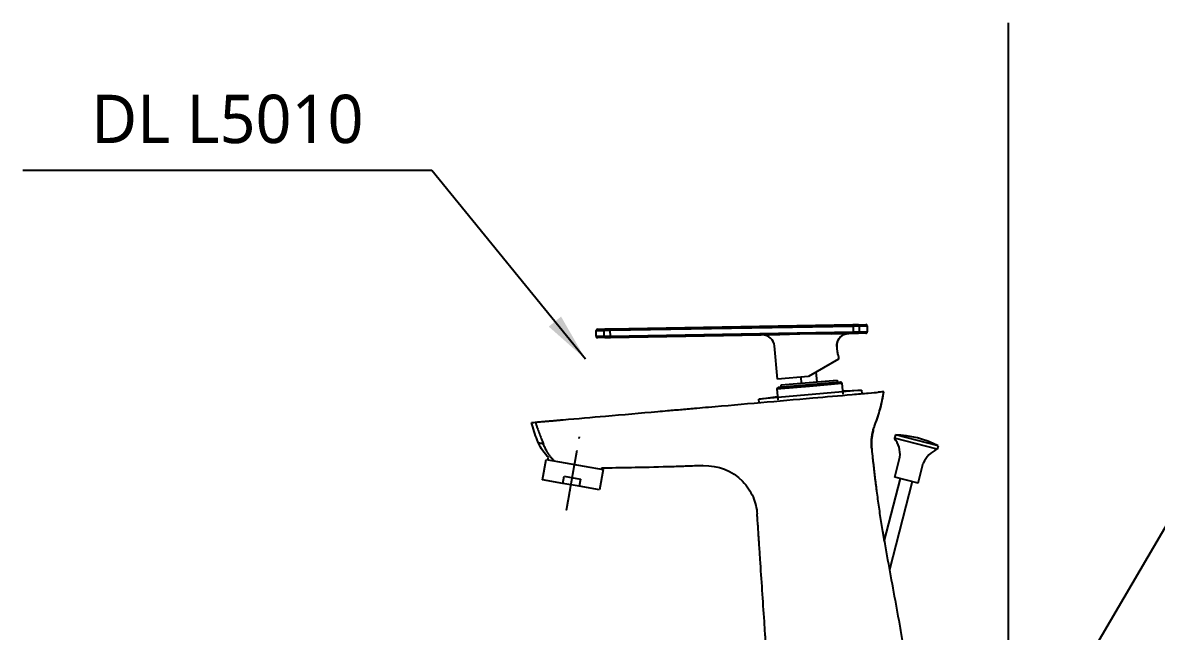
# Model space of a CAD drawing. Extents: x 0 to 6861, y 0 to 2100.
# Drawn here: x 5853.3 to 6322.5, y 934.2 to 1186.1 of the extents above; entities that cross this region are included whole.
import ezdxf

# ---------------------------------------------------------------- set-up
doc = ezdxf.new("R2010")
doc.units = 0
doc.header["$LTSCALE"] = 20
doc.header["$MEASUREMENT"] = 0
doc.linetypes.add('CENTER', pattern=[2, 1.25, -0.25, 0.25, -0.25])
doc.layers.get('0').update_dxf_attribs({"linetype": 'CONTINUOUS'})
doc.layers.add('1', color=1, linetype='CONTINUOUS')
doc.styles.get("Standard").update_dxf_attribs({"font": 'NanumGothic.ttf'})
doc.dimstyles.get("Standard").update_dxf_attribs({"dimtxt": 2.5, "dimasz": 2, "dimexe": 2, "dimexo": 1, "dimgap": 1.5, "dimtad": 1, "dimdec": 0, "dimlfac": 10, "dimrnd": 0.5, "dimzin": 0, "dimdsep": 46, "dimtxsty": 'Standard', "dimcen": 0, "dimclrt": 2, "dimadec": 0, "dimazin": 0, "dimtfac": 1, "dimtdec": 0, "dimtmove": 0, "dimatfit": 3, "dimfxl": 1, "dimtolj": 1, "dimtzin": 0, "dimarcsym": 0})

msp = doc.modelspace()

# ---------------------------------------------------------------- linework, layer by layer
for p, q in [((6214.54852, 1015.53108, -9.25406), (6214.17295, 1014.07886, -9.25406)), ((6231.79323, 1009.52194, -9.25406), (6214.17295, 1014.07886, -9.25406)), ((6232.1688, 1010.97416, -9.25406), (6214.54852, 1015.53108, -9.25406)), ((6232.1688, 1010.97416, -9.25406), (6231.79323, 1009.52194, -9.25406)), ((6214.26146, 998.04601, -9.25406), (6216.38969, 1006.27526, -9.25406)), ((6223.94294, 995.54221, -9.25406), (6226.07117, 1003.77146, -9.25406)), ((6209.94352, 971.36496, -9.25406), (6216.68183, 997.42006, -9.25406)), ((6221.52257, 996.16816, -9.25406), (6212.07088, 959.62117, -9.25406)), ((6223.94294, 995.54221, -9.25406), (6214.26146, 998.04601, -9.25406))]:
    msp.add_line(p, q)
for centre, radius, start, end in [((6205.54901, 1007.41243, -9.25406), 10.90017, 354.0117008, 37.7045301), ((6213.11687, 973.65054, -9.25406), 41.905, 62.9578451, 88.0421549), ((6236.10395, 999.51038, -9.25406), 10.90017, 113.2954699, 156.9882992)]:
    msp.add_arc(centre, radius, start, end)
at = {"layer": '1'}
msp.add_line((6261.30483, 165.42301), (6261.30483, 1186.06425), dxfattribs=at)
at = {"layer": '1', "color": 7, "linetype": 'Continuous'}
for p, q in [((6196.9799, 1061.01367, -9.25406), (6096.49849, 1059.25977, -9.25406)), ((6096.50722, 1058.75984, -9.25406), (6196.98862, 1060.51375, -9.25406)), ((6199.2211, 1061.0528, -9.25406), (6196.9799, 1061.01367, -9.25406)), ((6196.9799, 1061.01367, -9.25406), (6196.98862, 1060.51375, -9.25406)), ((6196.98862, 1060.51375, -9.25406), (6199.67807, 1060.5607, -9.25406)), ((6196.98862, 1060.51375, -9.25406), (6197.03225, 1058.01413, -9.25406)), ((6199.2211, 1061.0528, -9.25406), (6202.28073, 1061.1062, -9.25406)), ((6199.67807, 1060.5607, -9.25406), (6202.78938, 1060.61501, -9.25406)), ((6199.7217, 1058.06108, -9.25406), (6199.67807, 1060.5607, -9.25406)), ((6202.78938, 1060.61501, -9.25406), (6202.83301, 1058.11539, -9.25406)), ((6090.70646, 1058.65859, -9.25406), (6093.81777, 1058.7129, -9.25406)), ((6090.75009, 1056.15898, -9.25406), (6090.70646, 1058.65859, -9.25406)), ((6093.86141, 1056.21328, -9.25406), (6090.75009, 1056.15898, -9.25406)), ((6091.19765, 1059.16724, -9.25406), (6094.25729, 1059.22065, -9.25406)), ((6094.31837, 1055.72118, -9.25406), (6091.25874, 1055.66777, -9.25406)), ((6093.81777, 1058.7129, -9.25406), (6096.50722, 1058.75984, -9.25406)), ((6093.81777, 1058.7129, -9.25406), (6093.86141, 1056.21328, -9.25406)), ((6096.55085, 1056.26023, -9.25406), (6093.86141, 1056.21328, -9.25406)), ((6096.49849, 1059.25977, -9.25406), (6094.25729, 1059.22065, -9.25406)), ((6094.31837, 1055.72118, -9.25406), (6096.55958, 1055.7603, -9.25406)), ((6096.49849, 1059.25977, -9.25406), (6096.50722, 1058.75984, -9.25406)), ((6096.55085, 1056.26023, -9.25406), (6096.50722, 1058.75984, -9.25406)), ((6197.03225, 1058.01413, -9.25406), (6096.55085, 1056.26023, -9.25406)), ((6096.55958, 1055.7603, -9.25406), (6096.55085, 1056.26023, -9.25406)), ((6096.55958, 1055.7603, -9.25406), (6166.75021, 1056.98548, -9.25406)), ((6188.12977, 1057.35867, -9.25406), (6197.04098, 1057.51421, -9.25406)), ((6199.7217, 1058.06108, -9.25406), (6197.03225, 1058.01413, -9.25406)), ((6197.04098, 1057.51421, -9.25406), (6197.03225, 1058.01413, -9.25406)), ((6197.04098, 1057.51421, -9.25406), (6199.28218, 1057.55333, -9.25406)), ((6202.34182, 1057.60674, -9.25406), (6199.28218, 1057.55333, -9.25406)), ((6202.83301, 1058.11539, -9.25406), (6199.7217, 1058.06108, -9.25406)), ((6165.67307, 1038.50843, -9.25406), (6164.46702, 1052.2937, -9.25406)), ((6191.0458, 1046.81342, -9.25406), (6178.6236, 1039.64146, -9.25406)), ((6190.96059, 1047.78736, -9.25406), (6191.0458, 1046.81342, -9.25406)), ((6178.6236, 1039.64146, -9.25406), (6165.67307, 1038.50843, -9.25406)), ((6167.23455, 1036.15016, -9.25406), (6190.44589, 1038.18088, -9.25406)), ((6175.70221, 1036.89098, -9.25406), (6175.48558, 1039.36702, -9.25406)), ((6191.87791, 1037.30235, -9.25406), (6178.92738, 1036.16932, -9.25406)), ((6181.6336, 1041.37927, -9.25406), (6181.97823, 1037.44006, -9.25406)), ((6190.44589, 1038.18088, -9.25406), (6190.53305, 1037.18469, -9.25406)), ((6200.49495, 1034.04096, -9.25406), (6158.05706, 1030.32813, -9.25406)), ((6165.52233, 1034.49462, -9.25406), (6178.97096, 1035.67122, -9.25406)), ((6165.52233, 1034.49462, -9.25406), (6165.91453, 1030.01174, -9.25406)), ((6178.92738, 1036.16932, -9.25406), (6165.97685, 1035.03629, -9.25406)), ((6167.32171, 1035.15396, -9.25406), (6167.23455, 1036.15016, -9.25406)), ((6178.92738, 1036.16932, -9.25406), (6178.97096, 1035.67122, -9.25406)), ((6178.97096, 1035.67122, -9.25406), (6192.41958, 1036.84783, -9.25406)), ((6192.41958, 1036.84783, -9.25406), (6192.81179, 1032.36495, -9.25406)), ((6192.69584, 1033.69039, -9.25406), (6200.49495, 1034.04096, -9.25406)), ((6200.49495, 1034.04096, -9.25406), (6200.62492, 1032.55541, -9.25406)), ((6158.05706, 1030.32813, -9.25406), (6165.79855, 1031.33719, -9.25406)), ((6158.18702, 1028.84258, -9.25406), (6158.05706, 1030.32813, -9.25406)), ((6068.46486, 996.92027, -9.25406), (6069.94087, 1005.29113, -9.25406)), ((6069.94087, 1005.29113, -9.25406), (6093.57625, 1001.12357, -9.25406)), ((6070.72871, 1005.15222, -9.25406), (6070.91608, 1006.21482, -9.25406)), ((6093.57625, 1001.12357, -9.25406), (6092.10025, 992.75271, -9.25406)), ((6092.87141, 1001.73325, -9.25406), (6092.78841, 1001.2625, -9.25406)), ((6076.9068, 995.43173, -9.25406), (6068.46486, 996.92027, -9.25406)), ((6076.9068, 995.43173, -9.25406), (6077.42774, 998.38615, -9.25406)), ((6083.6583, 994.24125, -9.25406), (6076.9068, 995.43173, -9.25406)), ((6077.42774, 998.38615, -9.25406), (6084.17925, 997.19567, -9.25406)), ((6084.17925, 997.19567, -9.25406), (6083.6583, 994.24125, -9.25406)), ((6092.10025, 992.75271, -9.25406), (6083.6583, 994.24125, -9.25406))]:
    msp.add_line(p, q, dxfattribs=at)
at = {"layer": '1', "color": 3}
msp.add_line((6345.55738, 1010.45014, -9.25406), (6285.81105, 908.4037, -9.25406), dxfattribs=at)
at = {"layer": '1', "color": 7, "linetype": 'Continuous'}
for centre, radius, start, end in [((6202.28946, 1060.60628, -9.25406), 0.5, 1.0002091, 90.9999907), ((6091.20638, 1058.66731, -9.25406), 0.5, 90.9999907, 181.0002091), ((6091.25001, 1056.1677, -9.25406), 0.5, 181.0002091, 270.9999907), ((6159.48604, 1051.85793, -9.25406), 5, 4.76016, 90.9999907), ((6202.33309, 1058.10666, -9.25406), 0.5, 270.9999907, 1.0002091), ((6191.92149, 1036.80425, -9.25406), 0.5, 5.0001416, 95.0001492), ((6166.02042, 1034.5382, -9.25406), 0.5, 95.0001492, 185.0001416), ((6226.09659, 1011.80011, -9.25406), 21.5, 165.6452533, 185.9284674)]:
    msp.add_arc(centre, radius, start, end, dxfattribs=at)
at = {"layer": '1', "color": 7, "linetype": 'Continuous', "extrusion": (0, 0, -1)}
msp.add_arc((-6082.52682, 1018.6322, 9.25406), 17, 313.0775056, 337.3248726, dxfattribs=at)
for centre, major_axis, ratio, start_param, end_param in [((6199.22982, 1060.55287, -9.25406), (0.00873, -0.49992), 0.896618, 3.141592654, 4.71238898), ((6094.26601, 1058.72073, -9.25406), (-0.00873, 0.49992), 0.896618, 4.71238898, 6.283185307), ((6094.30965, 1056.2211, -9.25406), (-0.00873, 0.49992), 0.896618, 3.141592654, 4.71238898), ((6195.18084, 1052.48098, -9.25406), (-0.08726, 4.99924), 0.978413, 4.644078119, 6.283185307), ((6195.33191, 1052.48362, -9.25406), (0.08726, -4.99924), 0.999997, 1.661177217, 3.141787889), ((6199.27346, 1058.05325, -9.25406), (0.00873, -0.49992), 0.896618, 4.71238898, 6.283185307), ((6226.09536, 1011.79568, -9.25406), (20.71889, -5.74262), 0.999735, 3.13896772, 3.239202809), ((6226.09536, 1011.79568, -9.25406), (-20.71889, 5.74262), 0.999735, 0.000012834, 0.097610156), ((6226.09536, 1011.79568, -9.25406), (-20.71889, 5.74262), 0.999735, 5.909239696, 6.283198153), ((6135.86878, 981.27194, -9.25406), (-19.98137, 7.93692), 1, 1.153488925, 1.989306429)]:
    msp.add_ellipse(centre, major_axis=major_axis, ratio=ratio, start_param=start_param, end_param=end_param, dxfattribs=at)
at = {"layer": '1', "color": 7, "linetype": 'Continuous'}
for points, knots in [([(6188.12977, 1057.35867, -9.25406), (6186.78186, 1057.33514, -9.25406), (6185.43183, 1057.33294, -9.25406), (6182.44923, 1057.32789, -9.25406), (6180.81587, 1057.32669, -9.25406), (6178.60796, 1057.30416, -9.25406), (6178.03327, 1057.29647, -9.25406), (6176.37174, 1057.26821, -9.25406), (6175.28492, 1057.24196, -9.25406), (6172.64553, 1057.16477, -9.25406), (6171.09306, 1057.1079, -9.25406), (6168.61078, 1057.02882, -9.25406), (6167.68018, 1057.00172, -9.25406), (6166.75021, 1056.98548, -9.25406)], [0, 0, 0, 0, 0.18944166, 0.18944166, 0.418460024, 0.418460024, 0.499035031, 0.499035031, 0.651443505, 0.651443505, 0.869303726, 0.869303726, 1, 1, 1, 1]), ([(6190.30688, 1052.05457, -9.25406), (6190.30306, 1051.84538, -9.25406), (6190.30414, 1051.62244, -9.25406), (6190.3223, 1051.06988, -9.25406), (6190.34677, 1050.72744, -9.25406), (6190.42017, 1050.07356, -9.25406), (6190.46945, 1049.75282, -9.25406), (6190.57984, 1049.16528, -9.25406), (6190.64231, 1048.89095, -9.25406), (6190.76152, 1048.41901, -9.25406), (6190.81949, 1048.21681, -9.25406), (6190.90922, 1047.91737, -9.25406), (6190.94192, 1047.81629, -9.25406), (6190.96126, 1047.75638, -9.25406), (6190.96392, 1047.74811, -9.25406), (6190.9639, 1047.74812, -9.25406)], [0, 0, 0, 0, 0.114939374, 0.114939374, 0.279353996, 0.279353996, 0.440312112, 0.440312112, 0.602680747, 0.602680747, 0.769066054, 0.769066054, 0.935926829, 0.935926829, 1, 1, 1, 1]), ([(6190.3473, 1052.87492, -9.25406), (6190.33434, 1052.71218, -9.25406), (6190.3227, 1052.52966, -9.25406), (6190.3114, 1052.24393, -9.25406), (6190.30863, 1052.15045, -9.25406), (6190.30688, 1052.05457, -9.25406)], [0, 0, 0, 0, 0.685433532, 0.685433532, 1, 1, 1, 1]), ([(6196.66843, 1032.20928, -9.25406), (6198.99165, 1032.41254, -9.25406), (6201.2975, 1032.61427, -9.25406), (6205.22109, 1032.95754, -9.25406), (6206.69888, 1033.08683, -9.25406), (6207.3366, 1033.14263, -9.25406)], [0, 0, 0, 0, 0.5, 0.5, 1, 1, 1, 1]), ([(6206.03459, 1019.52959, -9.25406), (6206.88644, 1021.73956, -9.25406), (6207.63169, 1024.01135, -9.25406), (6208.88725, 1028.62664, -9.25406), (6209.39855, 1030.98032, -9.25406), (6209.78718, 1033.35702, -9.25406)], [0, 0, 0, 0, 0.496999027, 0.496999027, 1, 1, 1, 1]), ([(6206.0346, 1019.52959, -9.25406), (6206.45983, 1020.68897, -9.25406), (6207.4342, 1023.34549, -9.25406), (6208.76521, 1027.94776, -9.25406), (6209.42426, 1031.43608, -9.25406), (6209.78718, 1033.35702, -9.25406)], [0, 0, 0, 0, 0.258131671, 0.591469628, 1, 1, 1, 1]), ([(6209.78718, 1033.35702, -9.25406), (6209.7874, 1033.35704, -9.25406), (6209.7819, 1033.35656, -9.25406), (6209.6751, 1033.34722, -9.25406), (6209.16481, 1033.30257, -9.25406), (6207.98015, 1033.19892, -9.25406), (6207.6756, 1033.17228, -9.25406), (6207.3366, 1033.14263, -9.25406)], [0, 0, 0, 0, 0.083269735, 0.083269735, 0.791492061, 0.791492061, 1, 1, 1, 1]), ([(6132.32435, 1026.5799, -9.25406), (6133.94794, 1026.72195, -9.25406), (6142.76261, 1027.49313, -9.25406), (6158.77657, 1028.89417, -9.25406), (6178.602, 1030.62867, -9.25406), (6191.23192, 1031.73364, -9.25406), (6196.66843, 1032.20928, -9.25406)], [0, 0, 0, 0, 0.075727638, 0.41110137, 0.746475102, 1, 1, 1, 1]), ([(6077.06592, 1021.74542, -9.25406), (6082.90727, 1022.25646, -9.25406), (6095.93847, 1023.39655, -9.25406), (6110.33088, 1024.65573, -9.25406), (6118.87828, 1025.40352, -9.25406), (6120.23437, 1025.52217, -9.25406)], [0, 0, 0, 0, 0.40612002, 0.90577848, 1, 1, 1, 1]), ([(6120.23437, 1025.52217, -9.25406), (6121.24194, 1025.61032, -9.25406), (6123.25726, 1025.78663, -9.25406), (6125.27193, 1025.96289, -9.25406), (6127.28669, 1026.13916, -9.25406), (6129.30156, 1026.31544, -9.25406), (6131.31704, 1026.49178, -9.25406), (6132.32435, 1026.5799, -9.25406)], [0, 0, 0, 0, 0.25, 0.5, 0.5, 0.75, 1, 1, 1, 1]), ([(6066.84082, 1012.07861, -9.25406), (6066.65994, 1012.51154, -9.25406), (6065.52996, 1015.29487, -9.25406), (6064.58089, 1018.14952, -9.25406), (6063.91364, 1020.59474, -9.25406)], [0, 0, 0, 0, 0.156198051, 1, 1, 1, 1]), ([(6065.53402, 1020.73651, -9.25406), (6065.60713, 1020.7429, -9.25406), (6065.78095, 1020.75811, -9.25406), (6066.23758, 1020.79806, -9.25406), (6067.00748, 1020.86542, -9.25406), (6068.21983, 1020.97148, -9.25406), (6069.6795, 1021.09918, -9.25406), (6071.34096, 1021.24455, -9.25406), (6073.15733, 1021.40346, -9.25406), (6075.08107, 1021.57176, -9.25406), (6076.40304, 1021.68742, -9.25406), (6077.06587, 1021.74541, -9.25406)], [0, 0, 0, 0, 0.062499865, 0.125000071, 0.250000481, 0.375000892, 0.500001303, 0.625001713, 0.750002124, 0.875002535, 1, 1, 1, 1]), ([(6065.53402, 1020.73651, -9.25406), (6065.65324, 1020.35115, -9.25406), (6065.89166, 1019.58049, -9.25406), (6066.40975, 1018.05256, -9.25406), (6067.0986, 1016.162, -9.25406), (6067.82721, 1014.28554, -9.25406), (6068.40806, 1012.81709, -9.25406), (6068.69489, 1012.0951, -9.25406), (6068.83344, 1011.74635, -9.25406)], [0, 0, 0, 0, 0.125141221, 0.250268547, 0.500038578, 0.749324067, 0.878915328, 1, 1, 1, 1]), ([(6068.83344, 1011.74635, -9.25406), (6068.56884, 1011.78732, -9.25406), (6068.04746, 1011.86802, -9.25406), (6067.49332, 1011.96025, -9.25406), (6067.10935, 1012.02748, -9.25406), (6066.88209, 1012.07022, -9.25406), (6066.85439, 1012.07585, -9.25406), (6066.84082, 1012.07861, -9.25406)], [0, 0, 0, 0, 0.213570853, 0.420826826, 0.62128573, 0.81448691, 1, 1, 1, 1]), ([(6073.50049, 1004.61923, -9.25406), (6073.43176, 1004.67986, -9.25406), (6073.23029, 1004.86173, -9.25406), (6072.89732, 1005.18273, -9.25406), (6072.50279, 1005.59689, -9.25406), (6072.11104, 1006.04392, -9.25406), (6071.72251, 1006.52513, -9.25406), (6071.40203, 1006.95551, -9.25406), (6071.14799, 1007.31796, -9.25406), (6070.95878, 1007.59895, -9.25406), (6070.77102, 1007.88915, -9.25406), (6070.58487, 1008.18867, -9.25406), (6070.40046, 1008.49755, -9.25406), (6070.1572, 1008.92183, -9.25406), (6069.8586, 1009.47535, -9.25406), (6069.51079, 1010.17622, -9.25406), (6069.17595, 1010.91194, -9.25406), (6068.95373, 1011.44446, -9.25406), (6068.84138, 1011.7263, -9.25406), (6068.83341, 1011.74633, -9.25406)], [0, 0, 0, 0, 0.041033492, 0.120441663, 0.199849834, 0.279258004, 0.358666175, 0.438074346, 0.477778432, 0.517482517, 0.557186602, 0.596890688, 0.636594773, 0.676298859, 0.75570703, 0.8351152, 0.914523371, 0.993931542, 1, 1, 1, 1]), ([(6204.71157, 1009.5795, -9.25406), (6204.84525, 1008.29215, -9.25406), (6205.04146, 1006.44306, -9.25406), (6205.30589, 1004.03287, -9.25406), (6205.46323, 1002.62868, -9.25406), (6205.59115, 1001.50557, -9.25406), (6205.72049, 1000.38262, -9.25406), (6205.88488, 998.97925, -9.25406), (6206.08674, 997.29576, -9.25406), (6206.2934, 995.61285, -9.25406), (6206.50508, 993.93057, -9.25406), (6206.93892, 990.56732, -9.25406), (6207.63057, 985.52771, -9.25406), (6208.48279, 979.94036, -9.25406), (6209.12991, 976.03729, -9.25406), (6209.5143, 973.80947, -9.25406), (6209.90415, 971.58259, -9.25406), (6210.39756, 968.80007, -9.25406), (6211.60154, 962.12556, -9.25406), (6213.46256, 952.12388, -9.25406), (6215.51588, 941.00815, -9.25406), (6217.08222, 932.10185, -9.25406), (6217.86919, 927.64938, -9.25406), (6218.26222, 925.42307, -9.25406)], [0, 0, 0, 0, 0.045535933, 0.065420601, 0.085305269, 0.095247603, 0.105189937, 0.125074605, 0.144959274, 0.164843942, 0.18472861, 0.204613278, 0.28415195, 0.363690622, 0.403459958, 0.423344626, 0.443229294, 0.48299863, 0.522767967, 0.681845311, 0.840922656, 0.920461328, 1, 1, 1, 1]), ([(6122.26502, 1002.3118, -9.25406), (6117.13443, 1002.15712, -9.25406), (6112.00299, 1002.03057, -9.25406), (6102.59591, 1001.8502, -9.25406), (6098.31974, 1001.7925, -9.25406), (6094.04489, 1001.74613, -9.25406)], [0, 0, 0, 0, 0.545543874, 0.545543874, 1, 1, 1, 1]), ([(6134.41082, 1002.73142, -9.25406), (6133.39882, 1002.69218, -9.25406), (6131.37475, 1002.61574, -9.25406), (6129.35052, 1002.54353, -9.25406), (6127.32622, 1002.4735, -9.25406), (6125.30184, 1002.40566, -9.25406), (6123.27731, 1002.34232, -9.25406), (6122.26502, 1002.3118, -9.25406)], [0, 0, 0, 0, 0.25, 0.5, 0.5, 0.75, 1, 1, 1, 1]), ([(6151.24112, 996.30327, -9.25406), (6153.10344, 994.39871, -9.25406), (6154.58479, 992.15474, -9.25406), (6156.60812, 987.48515, -9.25406), (6157.15443, 985.06906, -9.25406), (6157.31554, 982.78401, -9.25406)], [0, 0, 0, 0, 0.5, 0.5, 1, 1, 1, 1]), ([(6161.1433, 925.42307, -9.25406), (6161.00067, 927.57049, -9.25406), (6160.7154, 931.86534, -9.25406), (6160.14488, 940.45503, -9.25406), (6159.43173, 951.19214, -9.25406), (6158.78984, 960.85555, -9.25406), (6158.36272, 967.29787, -9.25406), (6158.1848, 969.98217, -9.25406), (6158.04243, 972.12961, -9.25406), (6157.89963, 974.27702, -9.25406), (6157.66132, 977.82877, -9.25406), (6157.45237, 980.84323, -9.25406), (6157.31554, 982.78401, -9.25406)], [0, 0, 0, 0, 0.112308708, 0.224617416, 0.449234832, 0.673852248, 0.730006602, 0.786160956, 0.814238133, 0.84231531, 0.898469664, 1, 1, 1, 1])]:
    msp.add_open_spline(points, degree=3, knots=knots, dxfattribs=at)
for points, degree in [([(6063.91363, 1020.59474, -9.25406), (6063.91364, 1020.59474, -9.25406), (6064.45661, 1020.64224, -9.25406), (6065.53402, 1020.73651, -9.25406)], 3), ([(6205.37658, 1017.53868, -9.25406), (6205.26753, 1017.1293, -9.25406)], 1), ([(6094.04491, 1001.74485, -9.25406), (6093.65365, 1001.74092, -9.25406), (6093.26252, 1001.73706, -9.25406), (6092.87141, 1001.73322, -9.25406)], 3), ([(6135.02612, 1002.75543, -9.25406), (6134.82102, 1002.74738, -9.25406), (6134.61592, 1002.73938, -9.25406), (6134.41082, 1002.73142, -9.25406)], 3)]:
    msp.add_open_spline(points, degree=degree, dxfattribs=at)
at = {"layer": '1', "color": 1, "linetype": 'CENTER'}
msp.add_open_spline([(6078.44114, 984.39335, -9.25406), (6079.30939, 989.31738, -9.25406), (6083.7782, 1014.66129, -9.25406)], degree=1, knots=[0, 0, 0.162681685, 1, 1], dxfattribs=at)

# ---------------------------------------------------------------- texts
at = {"layer": '1', "color": 2, "insert": (5938.06493, 1146.09173), "char_height": 20, "attachment_point": 5}
msp.add_mtext('DL L5010', dxfattribs=at)

# ---------------------------------------------------------------- leaders
at = {"layer": '1'}
msp.add_leader([(6086.24746, 1046.86137, -9.25406), (6022.72967, 1124.8742, -9.25406), (5853.33268, 1124.8742, -9.25406)], dimstyle='Standard', override={"dimtxt": 20, "dimasz": 20, "dimexe": 20, "dimexo": 0, "dimgap": 10, "dimtad": 0, "dimlfac": 1, "dimzin": 8, "dimclrd": 3, "dimclre": 3}, dxfattribs=at)

doc.saveas('drawing.dxf')
